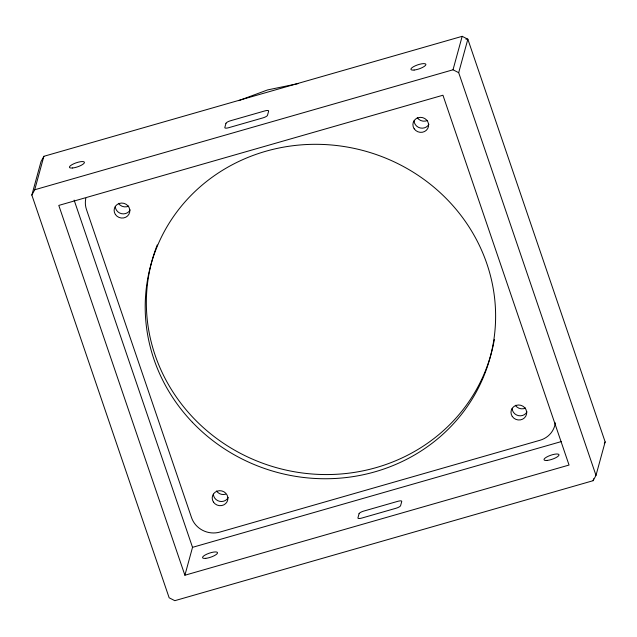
<?xml version="1.0" encoding="UTF-8"?>
<svg xmlns="http://www.w3.org/2000/svg" width="637" height="637" viewBox="0 0 637 637"><rect width="100%" height="100%" fill="white"/><g stroke="black" fill="none" stroke-linecap="round" stroke-linejoin="round"><path stroke-width="0.96" d="M31.85 195.097L41.007 161.631L43.873 156.304L462.175 36.325L467.845 39.207L605.15 441.903L595.993 475.369L593.127 480.696L174.825 600.675L169.155 597.793L31.85 195.097L34.717 189.762L43.873 156.304M184.897 575.235L58.795 205.409L442.946 95.231L569.048 465.05L184.897 575.235L192.525 547.342L74.123 200.114M34.717 189.762L453.018 69.791L462.175 36.325M595.993 475.369L458.688 72.674L467.845 39.207L465.902 39.128M593.127 480.696L593.652 478.785M604.33 443.424L605.15 441.903M238.636 100.67L267.564 89.928L298.012 83.638M192.525 547.342L561.388 441.552M453.018 69.791L458.688 72.674M525.605 408.054A7.891 7.477 15.3 0 1 515.309 405.275M225.554 494.232A7.891 7.477 15.3 0 1 216.524 490.976M128.738 206.109A7.891 7.477 15.3 0 1 118.45 203.33M427.523 120.417A7.891 7.477 15.3 0 1 417.235 117.638M428.924 124.247A7.891 7.477 15.3 0 1 420.293 127.981A7.891 7.477 15.3 0 1 414.058 120.887M130.139 209.947A7.891 7.477 15.3 0 1 121.508 213.674A7.891 7.477 15.3 0 1 115.273 206.587M228.213 497.585A7.891 7.477 15.3 0 1 219.59 501.311A7.891 7.477 15.3 0 1 213.347 494.224M526.998 411.884A7.891 7.477 15.3 0 1 518.375 415.619A7.891 7.477 15.3 0 1 512.132 408.524M494.344 339.537A175.836 166.552 15.3 0 1 276.434 467.669A175.836 166.552 15.3 0 1 157.259 244.942M85.82 198.378A22.542 21.355 15.3 0 0 86.457 209.469L191.546 517.65A22.542 21.355 15.3 0 0 219.892 532.078L540.017 440.255A22.542 21.355 15.3 0 0 555.313 422.849M225.96 123.347L224.813 127.527A4.507 1.218 -18.8 0 0 228.699 127.703L262.85 117.909A4.507 1.218 -18.8 0 0 267.5 115.289L268.639 111.109A4.507 1.218 -18.8 0 0 264.753 110.934L230.61 120.727A4.507 1.218 -18.8 0 0 225.96 123.347M359.061 513.717L357.922 517.897A4.507 1.218 -18.8 0 0 361.808 518.064L395.951 508.27A4.507 1.218 -18.8 0 0 400.601 505.651L401.748 501.47A4.507 1.218 -18.8 0 0 397.862 501.303L363.711 511.097A4.507 1.218 -18.8 0 0 359.061 513.717M72.634 167.985A7.891 2.126 -18.8 0 0 84.418 162.658A7.891 2.126 -18.8 0 0 73.788 163.757A7.891 2.126 -18.8 0 0 72.634 167.985M414.106 70.046A7.891 2.126 -18.8 0 0 425.882 64.719A7.891 2.126 -18.8 0 0 415.26 65.818A7.891 2.126 -18.8 0 0 414.106 70.046M547.207 460.416A7.891 2.126 -18.8 0 0 558.991 455.089A7.891 2.126 -18.8 0 0 548.361 456.188A7.891 2.126 -18.8 0 0 547.207 460.416M205.743 558.354A7.891 2.126 -18.8 0 0 217.52 553.027A7.891 2.126 -18.8 0 0 206.898 554.126A7.891 2.126 -18.8 0 0 205.743 558.354M414.177 128.793A7.891 7.477 15.3 0 0 427.777 128.435A7.891 7.477 15.3 0 0 420.324 117.359A7.891 7.477 15.3 0 0 414.177 128.793M512.259 416.431A7.891 7.477 15.3 0 0 525.851 416.072A7.891 7.477 15.3 0 0 518.407 404.997A7.891 7.477 15.3 0 0 512.259 416.431M213.475 502.123A7.891 7.477 15.3 0 0 227.067 501.765A7.891 7.477 15.3 0 0 219.622 490.697A7.891 7.477 15.3 0 0 213.475 502.123M192.374 422.259A175.836 166.552 15.3 0 0 488.006 364.675A175.836 166.552 15.3 0 0 280.845 147.649A175.836 166.552 15.3 0 0 192.374 422.259M115.393 214.486A7.891 7.477 15.3 0 0 128.993 214.128A7.891 7.477 15.3 0 0 121.54 203.06A7.891 7.477 15.3 0 0 115.393 214.486"/></g></svg>
